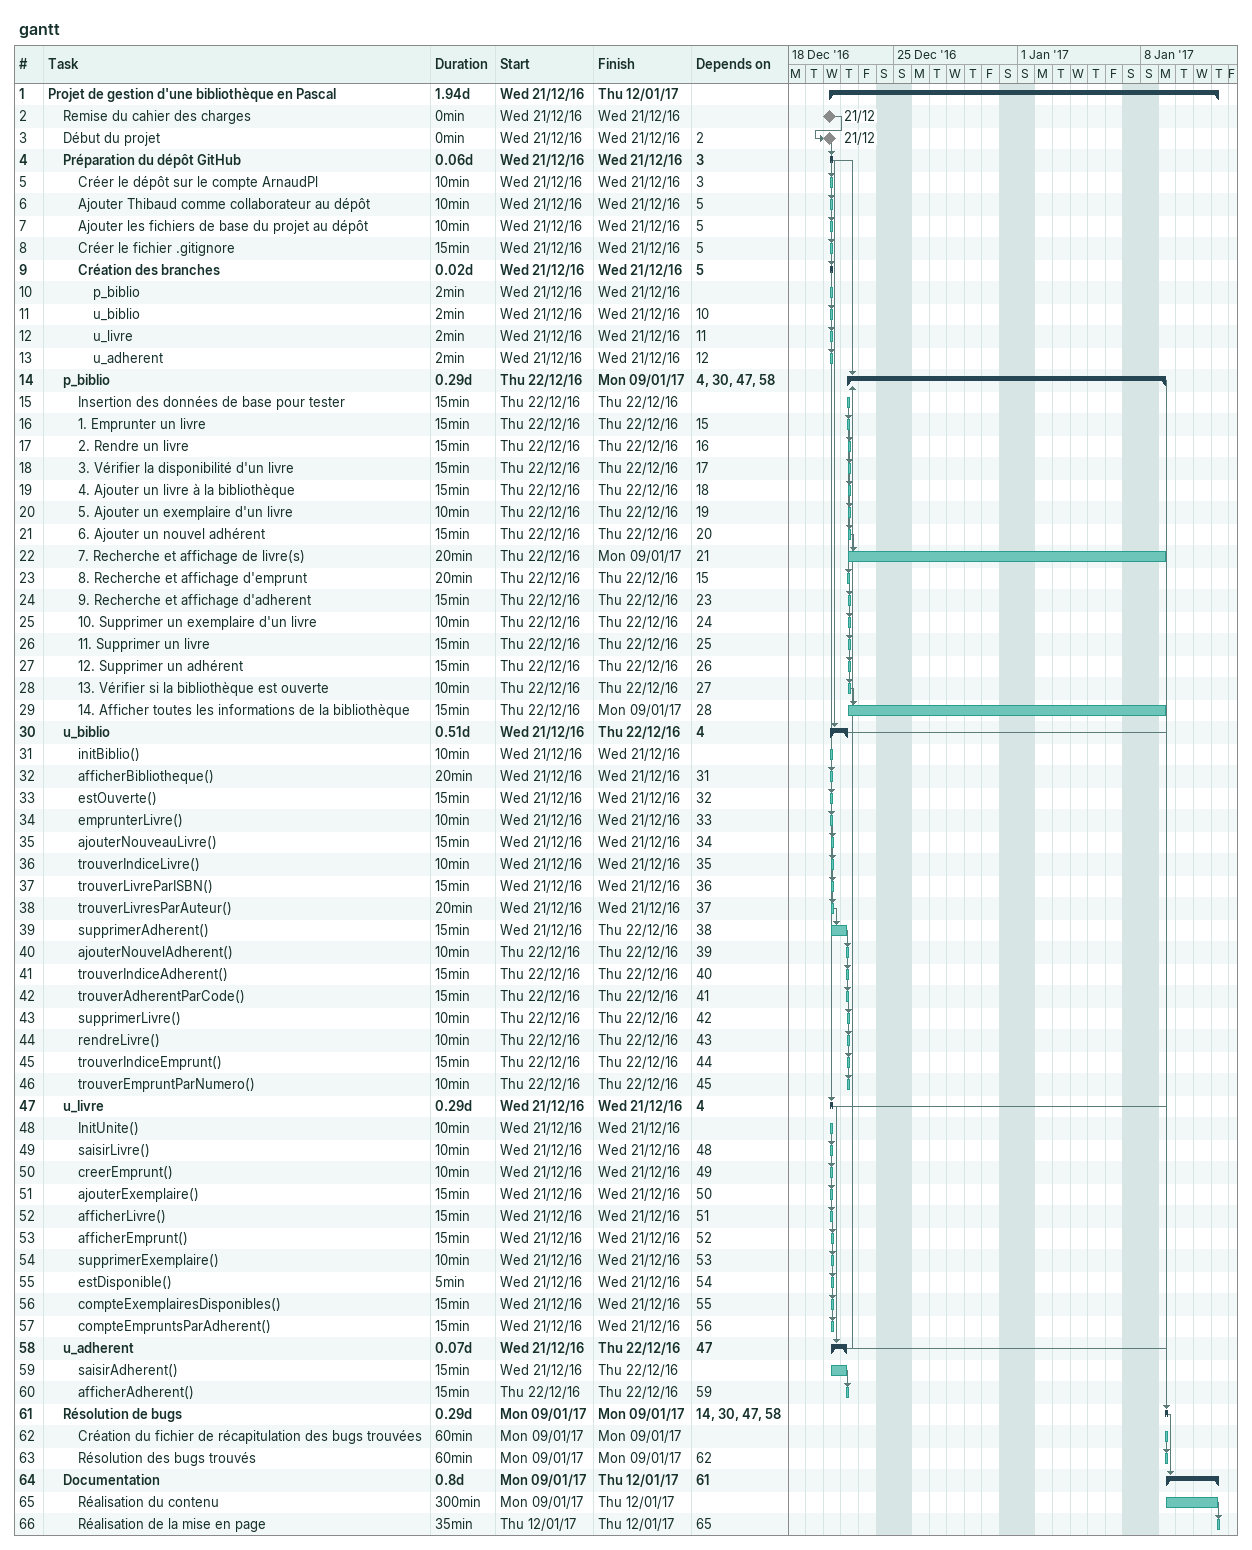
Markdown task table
gantt

| ID | Level | Task | Duration | Start | Finish | Predecessors |
|---|---|---|---|---|---|---|
| 1 | 1 | **Projet de gestion d'une bibliothèque en Pascal** | 1.94d | 2016-12-21 | 2017-01-12 |  |
| 2 | 2 | Remise du cahier des charges | 0min | 2016-12-21 | 2016-12-21 |  |
| 3 | 2 | Début du projet | 0min | 2016-12-21 | 2016-12-21 | 2 |
| 4 | 2 | **Préparation du dépôt GitHub** | 0.06d | 2016-12-21 | 2016-12-21 | 3 |
| 5 | 3 | Créer le dépôt sur le compte ArnaudPl | 10min | 2016-12-21 | 2016-12-21 | 3 |
| 6 | 3 | Ajouter Thibaud comme collaborateur au dépôt | 10min | 2016-12-21 | 2016-12-21 | 5 |
| 7 | 3 | Ajouter les fichiers de base du projet au dépôt | 10min | 2016-12-21 | 2016-12-21 | 5 |
| 8 | 3 | Créer le fichier .gitignore | 15min | 2016-12-21 | 2016-12-21 | 5 |
| 9 | 3 | **Création des branches** | 0.02d | 2016-12-21 | 2016-12-21 | 5 |
| 10 | 4 | p_biblio | 2min | 2016-12-21 | 2016-12-21 |  |
| 11 | 4 | u_biblio | 2min | 2016-12-21 | 2016-12-21 | 10 |
| 12 | 4 | u_livre | 2min | 2016-12-21 | 2016-12-21 | 11 |
| 13 | 4 | u_adherent | 2min | 2016-12-21 | 2016-12-21 | 12 |
| 14 | 2 | **p_biblio** | 0.29d | 2016-12-22 | 2017-01-09 | 4, 30, 47, 58 |
| 15 | 3 | Insertion des données de base pour tester | 15min | 2016-12-22 | 2016-12-22 |  |
| 16 | 3 | 1. Emprunter un livre | 15min | 2016-12-22 | 2016-12-22 | 15 |
| 17 | 3 | 2. Rendre un livre | 15min | 2016-12-22 | 2016-12-22 | 16 |
| 18 | 3 | 3. Vérifier la disponibilité d'un livre | 15min | 2016-12-22 | 2016-12-22 | 17 |
| 19 | 3 | 4. Ajouter un livre à la bibliothèque | 15min | 2016-12-22 | 2016-12-22 | 18 |
| 20 | 3 | 5. Ajouter un exemplaire d'un livre | 10min | 2016-12-22 | 2016-12-22 | 19 |
| 21 | 3 | 6. Ajouter un nouvel adhérent | 15min | 2016-12-22 | 2016-12-22 | 20 |
| 22 | 3 | 7. Recherche et affichage de livre(s) | 20min | 2016-12-22 | 2017-01-09 | 21 |
| 23 | 3 | 8. Recherche et affichage d'emprunt | 20min | 2016-12-22 | 2016-12-22 | 15 |
| 24 | 3 | 9. Recherche et affichage d'adherent | 15min | 2016-12-22 | 2016-12-22 | 23 |
| 25 | 3 | 10. Supprimer un exemplaire d'un livre | 10min | 2016-12-22 | 2016-12-22 | 24 |
| 26 | 3 | 11. Supprimer un livre | 15min | 2016-12-22 | 2016-12-22 | 25 |
| 27 | 3 | 12. Supprimer un adhérent | 15min | 2016-12-22 | 2016-12-22 | 26 |
| 28 | 3 | 13. Vérifier si la bibliothèque est ouverte | 10min | 2016-12-22 | 2016-12-22 | 27 |
| 29 | 3 | 14. Afficher toutes les informations de la bibliothèque | 15min | 2016-12-22 | 2017-01-09 | 28 |
| 30 | 2 | **u_biblio** | 0.51d | 2016-12-21 | 2016-12-22 | 4 |
| 31 | 3 | initBiblio() | 10min | 2016-12-21 | 2016-12-21 |  |
| 32 | 3 | afficherBibliotheque() | 20min | 2016-12-21 | 2016-12-21 | 31 |
| 33 | 3 | estOuverte() | 15min | 2016-12-21 | 2016-12-21 | 32 |
| 34 | 3 | emprunterLivre() | 10min | 2016-12-21 | 2016-12-21 | 33 |
| 35 | 3 | ajouterNouveauLivre() | 15min | 2016-12-21 | 2016-12-21 | 34 |
| 36 | 3 | trouverIndiceLivre() | 10min | 2016-12-21 | 2016-12-21 | 35 |
| 37 | 3 | trouverLivreParISBN() | 15min | 2016-12-21 | 2016-12-21 | 36 |
| 38 | 3 | trouverLivresParAuteur() | 20min | 2016-12-21 | 2016-12-21 | 37 |
| 39 | 3 | supprimerAdherent() | 15min | 2016-12-21 | 2016-12-22 | 38 |
| 40 | 3 | ajouterNouvelAdherent() | 10min | 2016-12-22 | 2016-12-22 | 39 |
| 41 | 3 | trouverIndiceAdherent() | 15min | 2016-12-22 | 2016-12-22 | 40 |
| 42 | 3 | trouverAdherentParCode() | 15min | 2016-12-22 | 2016-12-22 | 41 |
| 43 | 3 | supprimerLivre() | 10min | 2016-12-22 | 2016-12-22 | 42 |
| 44 | 3 | rendreLivre() | 10min | 2016-12-22 | 2016-12-22 | 43 |
| 45 | 3 | trouverIndiceEmprunt() | 15min | 2016-12-22 | 2016-12-22 | 44 |
| 46 | 3 | trouverEmpruntParNumero() | 10min | 2016-12-22 | 2016-12-22 | 45 |
| 47 | 2 | **u_livre** | 0.29d | 2016-12-21 | 2016-12-21 | 4 |
| 48 | 3 | InitUnite() | 10min | 2016-12-21 | 2016-12-21 |  |
| 49 | 3 | saisirLivre() | 10min | 2016-12-21 | 2016-12-21 | 48 |
| 50 | 3 | creerEmprunt() | 10min | 2016-12-21 | 2016-12-21 | 49 |
| 51 | 3 | ajouterExemplaire() | 15min | 2016-12-21 | 2016-12-21 | 50 |
| 52 | 3 | afficherLivre() | 15min | 2016-12-21 | 2016-12-21 | 51 |
| 53 | 3 | afficherEmprunt() | 15min | 2016-12-21 | 2016-12-21 | 52 |
| 54 | 3 | supprimerExemplaire() | 10min | 2016-12-21 | 2016-12-21 | 53 |
| 55 | 3 | estDisponible() | 5min | 2016-12-21 | 2016-12-21 | 54 |
| 56 | 3 | compteExemplairesDisponibles() | 15min | 2016-12-21 | 2016-12-21 | 55 |
| 57 | 3 | compteEmpruntsParAdherent() | 15min | 2016-12-21 | 2016-12-21 | 56 |
| 58 | 2 | **u_adherent** | 0.07d | 2016-12-21 | 2016-12-22 | 47 |
| 59 | 3 | saisirAdherent() | 15min | 2016-12-21 | 2016-12-22 |  |
| 60 | 3 | afficherAdherent() | 15min | 2016-12-22 | 2016-12-22 | 59 |
| 61 | 2 | **Résolution de bugs** | 0.29d | 2017-01-09 | 2017-01-09 | 14, 30, 47, 58 |
| 62 | 3 | Création du fichier de récapitulation des bugs trouvées | 60min | 2017-01-09 | 2017-01-09 |  |
| 63 | 3 | Résolution des bugs trouvés | 60min | 2017-01-09 | 2017-01-09 | 62 |
| 64 | 2 | **Documentation** | 0.8d | 2017-01-09 | 2017-01-12 | 61 |
| 65 | 3 | Réalisation du contenu | 300min | 2017-01-09 | 2017-01-12 |  |
| 66 | 3 | Réalisation de la mise en page | 35min | 2017-01-12 | 2017-01-12 | 65 |
